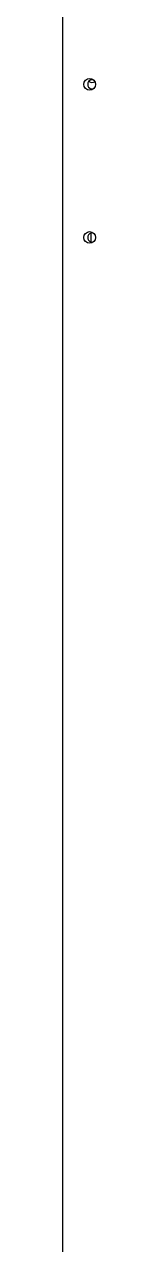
# Model space of a CAD drawing. Header units: millimetres. Extents: x 2355 to 9028, y 2010 to 7655.
# Drawn here: x 5882.7 to 5895.5, y 2480.1 to 2950.3 of the extents above; entities that cross this region are included whole.
import ezdxf

# ---------------------------------------------------------------- set-up
doc = ezdxf.new("R2010")
doc.units = ezdxf.units.MM
doc.header["$LTSCALE"] = 739.2
doc.layers.add('ASSI', color=7, linetype='CONTINUOUS')
doc.layers.add('GEOM', color=7, linetype='CONTINUOUS')

msp = doc.modelspace()

# ---------------------------------------------------------------- linework, layer by layer
at = {"layer": 'ASSI', "linetype": 'Continuous'}
for centre in [(5893.22, 2927.18), (5893.22, 2868.18)]:
    msp.add_circle(centre, 2.25, dxfattribs=at)
for centre, start, end in [((5894.22, 2927.18), 69.7982, 290.2018), ((5894.22, 2868.18), 73.5495, 286.4505)]:
    msp.add_arc(centre, 1.75, start, end, dxfattribs=at)
at = {"layer": 'ASSI', "color": 7, "linetype": 'Continuous'}
msp.add_arc((5894.22, 2930.18), 2.25, 236.0553, 296.8457, dxfattribs=at)
at = {"layer": 'GEOM', "linetype": 'Continuous'}
msp.add_line((5882.72, 3153.68), (5882.72, 2139.28), dxfattribs=at)
at = {"layer": 'GEOM', "color": 7, "linetype": 'Continuous'}
msp.add_line((5893.72, 2869.85), (5893.72, 2866.5), dxfattribs=at)

doc.saveas('drawing.dxf')
